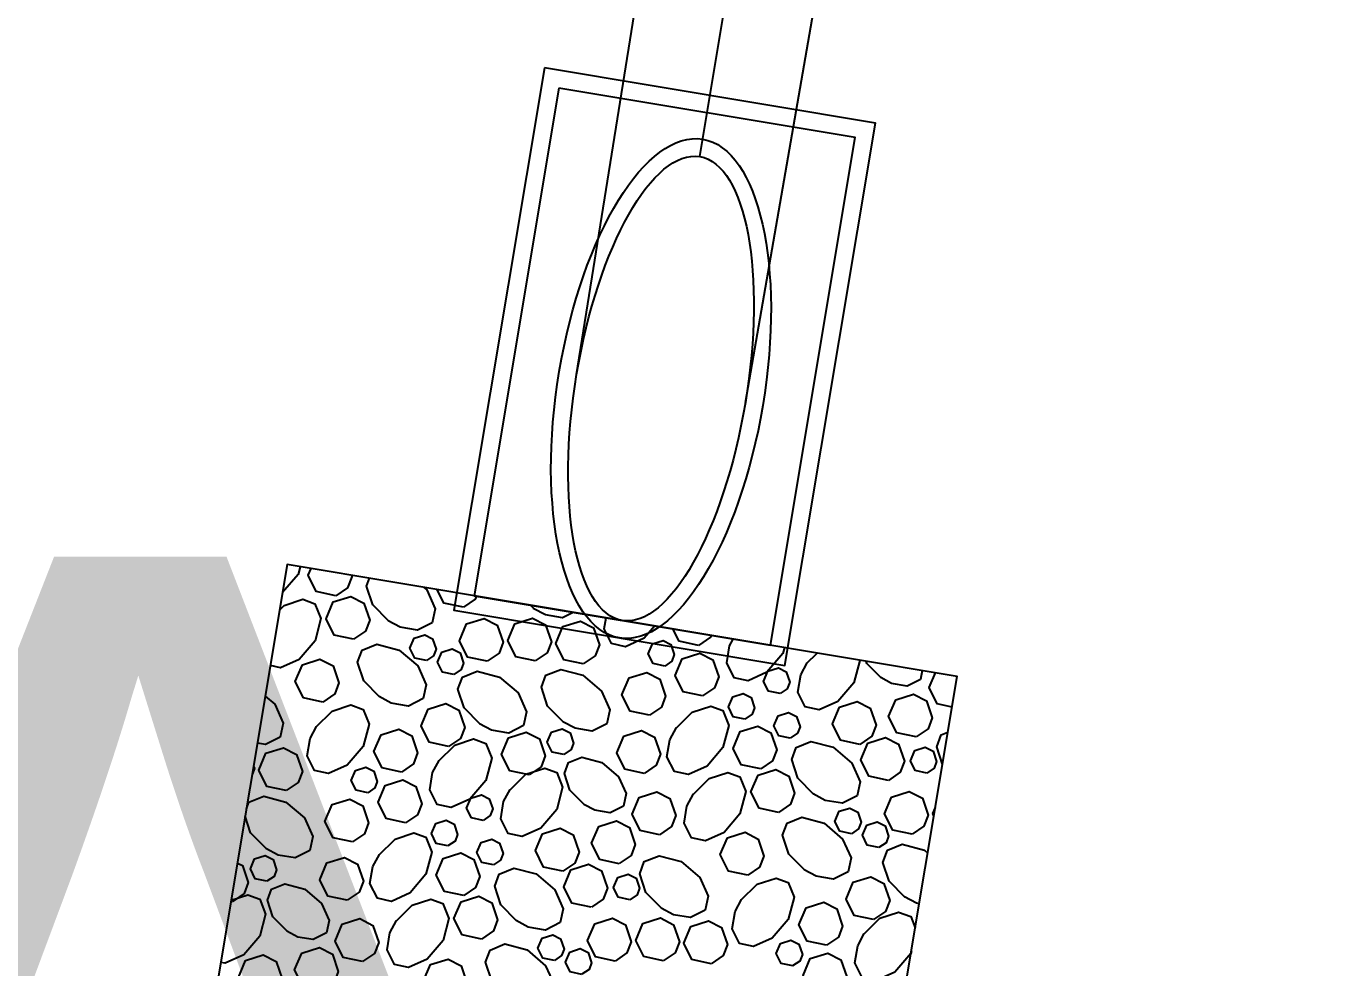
# Model space of a CAD drawing. Header units: inches. Extents: x 3312 to 5850, y 7905 to 11961.
# Drawn here: x 5037.61 to 5057.91, y 10405.16 to 10419.71 of the extents above; entities that cross this region are included whole.
import ezdxf

# ---------------------------------------------------------------- set-up
doc = ezdxf.new("R2010")
doc.units = ezdxf.units.IN
doc.header["$LTSCALE"] = 80
doc.header["$MEASUREMENT"] = 0
doc.linetypes.add('CENTER2', pattern=[1.125, 0.75, -0.125, 0.125, -0.125])
for name, color, linetype in [('1 LOT NUMBER', 7, 'Continuous'), ('STORM', 250, 'Continuous'), ('STORM CL', 7, 'CENTER2'), ('STORM INLET', 250, 'Continuous')]:
    doc.layers.add(name, color=color, linetype=linetype)
doc.styles.get("Standard").update_dxf_attribs({"font": 'ARIAL.TTF', "height": 25})

msp = doc.modelspace()

# ---------------------------------------------------------------- linework, layer by layer
at = {"layer": 'STORM', "color": 5}
for p, q in [((5046.117, 10414.327), (5051.933, 10450.698)), ((5048.725, 10413.892), (5054.827, 10448.904))]:
    msp.add_line(p, q, dxfattribs=at)
at = {"layer": 'STORM', "color": 1, "flags": 128}
msp.add_lwpolyline([(5038.184, 10390.676), (5048.54, 10388.946), (5052.001, 10409.659), (5041.644, 10411.389)], close=True, dxfattribs=at)
for points in [[(5041.842, 10411.356), (5041.81, 10411.236), (5041.571, 10410.955)], [(5042.393, 10410.906), (5042.093, 10410.97), (5041.968, 10411.223), (5042.012, 10411.328)], [(5042.635, 10411.223), (5042.643, 10411.201), (5042.577, 10411.031), (5042.393, 10410.906)], [(5043.216, 10410.512), (5042.966, 10410.764), (5042.871, 10411.053), (5042.917, 10411.177)], [(5043.752, 10411.037), (5043.8, 10410.996), (5043.93, 10410.705), (5043.884, 10410.49), (5043.657, 10410.375), (5043.391, 10410.419), (5043.203, 10410.52)], [(5044.366, 10410.728), (5044.066, 10410.792), (5043.962, 10411.002)], [(5041.527, 10410.688), (5041.597, 10410.757), (5041.886, 10410.852), (5042.072, 10410.782), (5042.165, 10410.554), (5042.073, 10410.211), (5041.828, 10409.923), (5041.538, 10409.793), (5041.383, 10409.826)], [(5042.668, 10410.234), (5042.368, 10410.298), (5042.243, 10410.551), (5042.353, 10410.811), (5042.625, 10410.896), (5042.827, 10410.793), (5042.918, 10410.53), (5042.852, 10410.359), (5042.668, 10410.235)], [(5044.568, 10410.901), (5044.55, 10410.853), (5044.366, 10410.728)], [(5045.459, 10410.703), (5045.402, 10410.761)], [(5046.065, 10410.65), (5045.9, 10410.567), (5045.634, 10410.611), (5045.446, 10410.712)], [(5044.733, 10409.894), (5044.432, 10409.959), (5044.307, 10410.211), (5044.417, 10410.471), (5044.69, 10410.557), (5044.891, 10410.454), (5044.982, 10410.19), (5044.917, 10410.02), (5044.733, 10409.895)], [(5045.478, 10409.898), (5045.178, 10409.962), (5045.052, 10410.215), (5045.162, 10410.475), (5045.435, 10410.56), (5045.637, 10410.457), (5045.727, 10410.193), (5045.662, 10410.023), (5045.478, 10409.898)], [(5046.219, 10409.854), (5045.919, 10409.917), (5045.794, 10410.17), (5045.904, 10410.43), (5046.176, 10410.516), (5046.378, 10410.412), (5046.468, 10410.148), (5046.403, 10409.978), (5046.219, 10409.854)], [(5047.324, 10410.44), (5047.163, 10410.249), (5046.872, 10410.119), (5046.657, 10410.166), (5046.542, 10410.393), (5046.571, 10410.566)], [(5048, 10410.14), (5047.7, 10410.204), (5047.606, 10410.393)], [(5043.796, 10409.904), (5043.616, 10409.942), (5043.541, 10410.094), (5043.607, 10410.25), (5043.771, 10410.301), (5043.891, 10410.239), (5043.946, 10410.081), (5043.907, 10409.979), (5043.796, 10409.904)], [(5047.478, 10409.819), (5047.298, 10409.858), (5047.222, 10410.009), (5047.288, 10410.165), (5047.452, 10410.217), (5047.573, 10410.155), (5047.627, 10409.997), (5047.588, 10409.894), (5047.478, 10409.82)], [(5048.196, 10410.295), (5048.184, 10410.265), (5048, 10410.14)], [(5049.328, 10410.105), (5049.303, 10410.012), (5049.058, 10409.724), (5048.768, 10409.593), (5048.553, 10409.64), (5048.437, 10409.867), (5048.482, 10410.133), (5048.539, 10410.237)], [(5043.076, 10409.338), (5042.826, 10409.59), (5042.731, 10409.879), (5042.801, 10410.066), (5043.029, 10410.158), (5043.372, 10410.067), (5043.66, 10409.822), (5043.79, 10409.531), (5043.743, 10409.316), (5043.517, 10409.201), (5043.251, 10409.246), (5043.063, 10409.347)], [(5044.221, 10409.689), (5044.041, 10409.727), (5043.965, 10409.879), (5044.031, 10410.035), (5044.195, 10410.086), (5044.316, 10410.024), (5044.37, 10409.866), (5044.331, 10409.764), (5044.221, 10409.689)], [(5048.064, 10409.357), (5047.764, 10409.42), (5047.638, 10409.673), (5047.748, 10409.933), (5048.021, 10410.019), (5048.222, 10409.915), (5048.313, 10409.652), (5048.248, 10409.481), (5048.064, 10409.357)], [(5049.672, 10409.858), (5049.836, 10410.02)], [(5042.193, 10409.263), (5041.893, 10409.327), (5041.767, 10409.58), (5041.877, 10409.84), (5042.15, 10409.926), (5042.352, 10409.822), (5042.442, 10409.558), (5042.377, 10409.388), (5042.193, 10409.264)], [(5049.262, 10409.393), (5049.081, 10409.431), (5049.006, 10409.583), (5049.072, 10409.739), (5049.236, 10409.79), (5049.357, 10409.728), (5049.411, 10409.57), (5049.372, 10409.468), (5049.262, 10409.393)], [(5050.489, 10409.911), (5050.492, 10409.905), (5050.4, 10409.562), (5050.156, 10409.274), (5049.865, 10409.144), (5049.65, 10409.19), (5049.535, 10409.418), (5049.58, 10409.683), (5049.681, 10409.871)], [(5050.829, 10409.633), (5050.604, 10409.86), (5050.593, 10409.894)], [(5044.627, 10408.92), (5044.377, 10409.172), (5044.282, 10409.461), (5044.351, 10409.648), (5044.58, 10409.74), (5044.923, 10409.649), (5045.211, 10409.404), (5045.341, 10409.113), (5045.294, 10408.899), (5045.068, 10408.783), (5044.802, 10408.828), (5044.614, 10408.929)], [(5045.918, 10408.949), (5045.668, 10409.201), (5045.573, 10409.491), (5045.642, 10409.677), (5045.871, 10409.769), (5046.214, 10409.678), (5046.502, 10409.433), (5046.632, 10409.142), (5046.585, 10408.927), (5046.359, 10408.812), (5046.093, 10408.857), (5045.905, 10408.958)], [(5047.243, 10409.06), (5046.943, 10409.124), (5046.817, 10409.376), (5046.927, 10409.636), (5047.2, 10409.722), (5047.401, 10409.619), (5047.492, 10409.355), (5047.427, 10409.185), (5047.243, 10409.06)], [(5051.459, 10409.749), (5051.43, 10409.613), (5051.226, 10409.51), (5050.986, 10409.55), (5050.818, 10409.641)], [(5051.922, 10409.186), (5051.69, 10409.235), (5051.565, 10409.488), (5051.662, 10409.716)], [(5048.719, 10408.999), (5048.539, 10409.037), (5048.463, 10409.189), (5048.529, 10409.345), (5048.693, 10409.396), (5048.813, 10409.335), (5048.868, 10409.176), (5048.829, 10409.074), (5048.719, 10408.999)], [(5051.365, 10408.724), (5051.065, 10408.787), (5050.939, 10409.04), (5051.049, 10409.3), (5051.322, 10409.386), (5051.523, 10409.283), (5051.614, 10409.019), (5051.549, 10408.849), (5051.365, 10408.724)], [(5041.304, 10409.354), (5041.452, 10409.228), (5041.583, 10408.938), (5041.536, 10408.722), (5041.309, 10408.607), (5041.183, 10408.628)], [(5042.088, 10408.874), (5042.34, 10409.124), (5042.629, 10409.219), (5042.816, 10409.149), (5042.908, 10408.921), (5042.817, 10408.578), (5042.572, 10408.29), (5042.281, 10408.16), (5042.066, 10408.206), (5041.951, 10408.433), (5041.996, 10408.699), (5042.097, 10408.887)], [(5044.138, 10408.577), (5043.838, 10408.641), (5043.713, 10408.894), (5043.823, 10409.154), (5044.096, 10409.239), (5044.297, 10409.136), (5044.388, 10408.872), (5044.322, 10408.702), (5044.138, 10408.577)], [(5047.65, 10408.856), (5047.902, 10409.106), (5048.192, 10409.201), (5048.378, 10409.131), (5048.47, 10408.903), (5048.379, 10408.56), (5048.134, 10408.272), (5047.844, 10408.142), (5047.628, 10408.188), (5047.513, 10408.415), (5047.558, 10408.681), (5047.659, 10408.869)], [(5050.497, 10408.609), (5050.197, 10408.673), (5050.072, 10408.926), (5050.181, 10409.186), (5050.454, 10409.271), (5050.656, 10409.168), (5050.746, 10408.904), (5050.681, 10408.734), (5050.497, 10408.609)], [(5049.42, 10408.705), (5049.24, 10408.743), (5049.165, 10408.895), (5049.231, 10409.05), (5049.394, 10409.102), (5049.515, 10409.04), (5049.57, 10408.882), (5049.531, 10408.78), (5049.42, 10408.705)], [(5043.41, 10408.181), (5043.11, 10408.245), (5042.984, 10408.497), (5043.094, 10408.757), (5043.367, 10408.843), (5043.568, 10408.74), (5043.659, 10408.476), (5043.594, 10408.306), (5043.41, 10408.181)], [(5045.382, 10408.136), (5045.082, 10408.2), (5044.957, 10408.453), (5045.066, 10408.712), (5045.339, 10408.798), (5045.541, 10408.695), (5045.632, 10408.431), (5045.567, 10408.261), (5045.382, 10408.136)], [(5045.919, 10408.453), (5045.74, 10408.491), (5045.664, 10408.643), (5045.73, 10408.798), (5045.894, 10408.85), (5046.015, 10408.788), (5046.07, 10408.63), (5046.03, 10408.528), (5045.919, 10408.453)], [(5047.163, 10408.16), (5046.863, 10408.224), (5046.737, 10408.477), (5046.847, 10408.736), (5047.12, 10408.822), (5047.322, 10408.719), (5047.412, 10408.455), (5047.347, 10408.285), (5047.163, 10408.16)], [(5048.963, 10408.23), (5048.662, 10408.294), (5048.537, 10408.547), (5048.647, 10408.807), (5048.92, 10408.892), (5049.121, 10408.789), (5049.212, 10408.525), (5049.147, 10408.355), (5048.962, 10408.231)], [(5051.773, 10408.297), (5051.684, 10408.569), (5051.753, 10408.755), (5051.857, 10408.797)], [(5043.984, 10408.348), (5044.236, 10408.598), (5044.525, 10408.693), (5044.711, 10408.624), (5044.804, 10408.396), (5044.712, 10408.052), (5044.468, 10407.764), (5044.177, 10407.634), (5043.962, 10407.681), (5043.847, 10407.908), (5043.891, 10408.173), (5043.993, 10408.361)], [(5049.785, 10407.836), (5049.536, 10408.088), (5049.441, 10408.377), (5049.51, 10408.563), (5049.738, 10408.655), (5050.081, 10408.564), (5050.37, 10408.32), (5050.5, 10408.029), (5050.453, 10407.814), (5050.226, 10407.699), (5049.96, 10407.743), (5049.773, 10407.844)], [(5050.935, 10408.052), (5050.635, 10408.116), (5050.51, 10408.369), (5050.62, 10408.629), (5050.892, 10408.714), (5051.094, 10408.611), (5051.184, 10408.347), (5051.119, 10408.177), (5050.935, 10408.052)], [(5051.532, 10408.166), (5051.352, 10408.204), (5051.277, 10408.356), (5051.343, 10408.512), (5051.506, 10408.564), (5051.627, 10408.502), (5051.682, 10408.343), (5051.642, 10408.241), (5051.532, 10408.166)], [(5041.629, 10407.894), (5041.328, 10407.958), (5041.203, 10408.211), (5041.313, 10408.471), (5041.586, 10408.556), (5041.787, 10408.453), (5041.878, 10408.189), (5041.812, 10408.019), (5041.629, 10407.894)], [(5046.238, 10407.674), (5046.014, 10407.9), (5045.928, 10408.161), (5045.99, 10408.328), (5046.196, 10408.412), (5046.505, 10408.329), (5046.764, 10408.109), (5046.881, 10407.847), (5046.839, 10407.654), (5046.635, 10407.55), (5046.396, 10407.59), (5046.227, 10407.681)], [(5041.123, 10408.272), (5041.137, 10408.234), (5041.102, 10408.143)], [(5042.887, 10407.86), (5042.707, 10407.899), (5042.632, 10408.05), (5042.698, 10408.206), (5042.861, 10408.257), (5042.982, 10408.195), (5043.036, 10408.037), (5042.997, 10407.935), (5042.887, 10407.86)], [(5045.081, 10407.898), (5045.333, 10408.148), (5045.623, 10408.243), (5045.809, 10408.174), (5045.901, 10407.946), (5045.81, 10407.603), (5045.565, 10407.315), (5045.274, 10407.184), (5045.059, 10407.231), (5044.944, 10407.458), (5044.989, 10407.724), (5045.09, 10407.911)], [(5047.914, 10407.831), (5048.166, 10408.081), (5048.455, 10408.176), (5048.642, 10408.106), (5048.734, 10407.878), (5048.642, 10407.535), (5048.398, 10407.247), (5048.107, 10407.117), (5047.892, 10407.163), (5047.777, 10407.39), (5047.821, 10407.656), (5047.922, 10407.843)], [(5049.238, 10407.558), (5048.937, 10407.622), (5048.812, 10407.875), (5048.922, 10408.135), (5049.195, 10408.22), (5049.396, 10408.117), (5049.487, 10407.853), (5049.422, 10407.683), (5049.238, 10407.558)], [(5043.473, 10407.397), (5043.173, 10407.461), (5043.048, 10407.714), (5043.158, 10407.973), (5043.43, 10408.059), (5043.632, 10407.956), (5043.722, 10407.692), (5043.657, 10407.522), (5043.473, 10407.397)], [(5041.013, 10407.615), (5041.052, 10407.718), (5041.28, 10407.81), (5041.623, 10407.718), (5041.911, 10407.474), (5042.041, 10407.183), (5041.994, 10406.968), (5041.768, 10406.853), (5041.502, 10406.898), (5041.314, 10406.999)], [(5042.652, 10407.101), (5042.352, 10407.164), (5042.227, 10407.417), (5042.336, 10407.677), (5042.609, 10407.763), (5042.811, 10407.659), (5042.901, 10407.395), (5042.836, 10407.225), (5042.652, 10407.101)], [(5044.671, 10407.433), (5044.491, 10407.471), (5044.415, 10407.623), (5044.481, 10407.779), (5044.645, 10407.83), (5044.766, 10407.769), (5044.82, 10407.61), (5044.781, 10407.508), (5044.671, 10407.433)], [(5047.4, 10407.212), (5047.1, 10407.276), (5046.975, 10407.529), (5047.084, 10407.789), (5047.357, 10407.874), (5047.559, 10407.771), (5047.649, 10407.507), (5047.584, 10407.337), (5047.4, 10407.212)], [(5051.302, 10407.219), (5051.002, 10407.283), (5050.876, 10407.536), (5050.986, 10407.795), (5051.259, 10407.881), (5051.461, 10407.777), (5051.551, 10407.514), (5051.486, 10407.343), (5051.302, 10407.219)], [(5050.365, 10407.228), (5050.185, 10407.266), (5050.11, 10407.418), (5050.176, 10407.574), (5050.34, 10407.625), (5050.461, 10407.563), (5050.515, 10407.405), (5050.476, 10407.303), (5050.365, 10407.228)], [(5041.327, 10406.99), (5041.077, 10407.242), (5040.994, 10407.497)], [(5044.128, 10407.04), (5043.948, 10407.078), (5043.873, 10407.229), (5043.939, 10407.386), (5044.102, 10407.437), (5044.223, 10407.375), (5044.277, 10407.217), (5044.238, 10407.114), (5044.128, 10407.04)], [(5046.774, 10406.764), (5046.474, 10406.828), (5046.348, 10407.081), (5046.458, 10407.341), (5046.731, 10407.426), (5046.933, 10407.323), (5047.023, 10407.06), (5046.958, 10406.889), (5046.774, 10406.765)], [(5049.645, 10406.662), (5049.395, 10406.914), (5049.3, 10407.203), (5049.37, 10407.39), (5049.598, 10407.482), (5049.941, 10407.391), (5050.229, 10407.146), (5050.359, 10406.855), (5050.313, 10406.64), (5050.086, 10406.525), (5049.82, 10406.57), (5049.632, 10406.671)], [(5050.79, 10407.013), (5050.61, 10407.051), (5050.535, 10407.203), (5050.601, 10407.359), (5050.764, 10407.41), (5050.885, 10407.348), (5050.939, 10407.19), (5050.901, 10407.088), (5050.79, 10407.013)], [(5043.059, 10406.896), (5043.312, 10407.146), (5043.601, 10407.241), (5043.787, 10407.172), (5043.88, 10406.944), (5043.788, 10406.601), (5043.544, 10406.312), (5043.253, 10406.182), (5043.038, 10406.229), (5042.922, 10406.456), (5042.967, 10406.722), (5043.068, 10406.909)], [(5044.83, 10406.745), (5044.649, 10406.783), (5044.574, 10406.935), (5044.64, 10407.091), (5044.804, 10407.143), (5044.925, 10407.08), (5044.979, 10406.922), (5044.94, 10406.82), (5044.83, 10406.745)], [(5045.906, 10406.65), (5045.606, 10406.713), (5045.481, 10406.966), (5045.591, 10407.226), (5045.863, 10407.312), (5046.065, 10407.209), (5046.156, 10406.945), (5046.09, 10406.775), (5045.906, 10406.65)], [(5048.762, 10406.587), (5048.462, 10406.651), (5048.337, 10406.904), (5048.447, 10407.164), (5048.72, 10407.25), (5048.921, 10407.146), (5049.012, 10406.883), (5048.946, 10406.712), (5048.762, 10406.588)], [(5051.196, 10406.244), (5050.946, 10406.496), (5050.851, 10406.785), (5050.921, 10406.971), (5051.149, 10407.064), (5051.492, 10406.973), (5051.545, 10406.928)], [(5040.873, 10406.775), (5040.95, 10406.735), (5041.041, 10406.471), (5040.976, 10406.301), (5040.791, 10406.177)], [(5041.329, 10406.493), (5041.149, 10406.532), (5041.074, 10406.683), (5041.14, 10406.839), (5041.303, 10406.891), (5041.424, 10406.829), (5041.479, 10406.67), (5041.439, 10406.568), (5041.329, 10406.493)], [(5042.572, 10406.2), (5042.272, 10406.264), (5042.146, 10406.517), (5042.256, 10406.777), (5042.529, 10406.862), (5042.731, 10406.759), (5042.821, 10406.496), (5042.756, 10406.325), (5042.572, 10406.201)], [(5044.372, 10406.271), (5044.072, 10406.334), (5043.946, 10406.587), (5044.056, 10406.847), (5044.329, 10406.933), (5044.53, 10406.83), (5044.621, 10406.566), (5044.556, 10406.395), (5044.372, 10406.271)], [(5046.344, 10406.093), (5046.044, 10406.156), (5045.919, 10406.409), (5046.029, 10406.669), (5046.302, 10406.755), (5046.503, 10406.652), (5046.594, 10406.388), (5046.528, 10406.217), (5046.345, 10406.093)], [(5047.438, 10406.068), (5047.188, 10406.32), (5047.093, 10406.61), (5047.163, 10406.796), (5047.391, 10406.888), (5047.734, 10406.797), (5048.022, 10406.552), (5048.152, 10406.261), (5048.105, 10406.046), (5047.878, 10405.931), (5047.613, 10405.976), (5047.425, 10406.077)], [(5045.195, 10405.876), (5044.945, 10406.128), (5044.85, 10406.418), (5044.919, 10406.604), (5045.148, 10406.696), (5045.491, 10406.605), (5045.779, 10406.36), (5045.909, 10406.069), (5045.862, 10405.854), (5045.635, 10405.739), (5045.369, 10405.784), (5045.182, 10405.885)], [(5046.941, 10406.207), (5046.761, 10406.245), (5046.686, 10406.397), (5046.752, 10406.553), (5046.916, 10406.604), (5047.036, 10406.543), (5047.091, 10406.384), (5047.052, 10406.282), (5046.941, 10406.207)], [(5048.657, 10406.198), (5048.909, 10406.448), (5049.199, 10406.543), (5049.385, 10406.473), (5049.477, 10406.245), (5049.386, 10405.902), (5049.141, 10405.614), (5048.85, 10405.484), (5048.636, 10405.53), (5048.52, 10405.757), (5048.565, 10406.023), (5048.666, 10406.211)], [(5050.708, 10405.901), (5050.408, 10405.965), (5050.282, 10406.218), (5050.392, 10406.478), (5050.665, 10406.563), (5050.866, 10406.46), (5050.957, 10406.196), (5050.892, 10406.026), (5050.707, 10405.902)], [(5041.648, 10405.714), (5041.423, 10405.941), (5041.337, 10406.201), (5041.4, 10406.369), (5041.605, 10406.452), (5041.914, 10406.37), (5042.173, 10406.15), (5042.29, 10405.888), (5042.248, 10405.695), (5042.044, 10405.591), (5041.805, 10405.631), (5041.636, 10405.722)], [(5040.777, 10406.2), (5041.032, 10406.284), (5041.218, 10406.215), (5041.31, 10405.986), (5041.219, 10405.643), (5040.974, 10405.355), (5040.684, 10405.225), (5040.617, 10405.239)], [(5040.792, 10406.177), (5040.774, 10406.18)], [(5043.323, 10405.871), (5043.575, 10406.121), (5043.864, 10406.216), (5044.051, 10406.147), (5044.143, 10405.919), (5044.052, 10405.575), (5043.807, 10405.287), (5043.516, 10405.157), (5043.301, 10405.204), (5043.186, 10405.431), (5043.231, 10405.696), (5043.332, 10405.884)], [(5044.647, 10405.599), (5044.347, 10405.662), (5044.221, 10405.915), (5044.331, 10406.175), (5044.604, 10406.261), (5044.805, 10406.158), (5044.896, 10405.894), (5044.831, 10405.724), (5044.647, 10405.599)], [(5049.979, 10405.505), (5049.679, 10405.569), (5049.553, 10405.821), (5049.663, 10406.081), (5049.936, 10406.167), (5050.138, 10406.064), (5050.228, 10405.8), (5050.163, 10405.63), (5049.979, 10405.505)], [(5047.456, 10405.263), (5047.156, 10405.327), (5047.031, 10405.579), (5047.141, 10405.839), (5047.414, 10405.925), (5047.615, 10405.821), (5047.706, 10405.558), (5047.641, 10405.388), (5047.457, 10405.263)], [(5050.553, 10405.672), (5050.805, 10405.922), (5051.094, 10406.017), (5051.281, 10405.947), (5051.351, 10405.773)], [(5042.809, 10405.253), (5042.509, 10405.316), (5042.384, 10405.569), (5042.494, 10405.829), (5042.766, 10405.915), (5042.968, 10405.811), (5043.059, 10405.548), (5042.993, 10405.378), (5042.809, 10405.253)], [(5046.711, 10405.259), (5046.411, 10405.323), (5046.286, 10405.576), (5046.396, 10405.836), (5046.669, 10405.921), (5046.87, 10405.818), (5046.961, 10405.554), (5046.895, 10405.384), (5046.711, 10405.259)], [(5048.197, 10405.218), (5047.898, 10405.282), (5047.772, 10405.535), (5047.882, 10405.795), (5048.155, 10405.88), (5048.356, 10405.777), (5048.447, 10405.513), (5048.382, 10405.343), (5048.197, 10405.218)], [(5045.054, 10404.703), (5044.804, 10404.955), (5044.709, 10405.244), (5044.779, 10405.43), (5045.007, 10405.523), (5045.35, 10405.431), (5045.638, 10405.187), (5045.768, 10404.896), (5045.722, 10404.681), (5045.495, 10404.566), (5045.229, 10404.61), (5045.042, 10404.711)], [(5045.775, 10405.268), (5045.595, 10405.306), (5045.519, 10405.458), (5045.585, 10405.614), (5045.749, 10405.666), (5045.87, 10405.604), (5045.924, 10405.445), (5045.885, 10405.343), (5045.774, 10405.268)], [(5049.457, 10405.184), (5049.276, 10405.222), (5049.201, 10405.374), (5049.267, 10405.53), (5049.43, 10405.582), (5049.552, 10405.519), (5049.606, 10405.361), (5049.567, 10405.259), (5049.456, 10405.184)], [(5051.291, 10405.412), (5051.282, 10405.376), (5051.037, 10405.088), (5050.746, 10404.958), (5050.531, 10405.005), (5050.416, 10405.232), (5050.461, 10405.497), (5050.562, 10405.685)], [(5041.316, 10404.69), (5041.016, 10404.754), (5040.89, 10405.007), (5041, 10405.267), (5041.273, 10405.353), (5041.475, 10405.25), (5041.565, 10404.985), (5041.5, 10404.815), (5041.315, 10404.691)], [(5042.183, 10404.805), (5041.883, 10404.869), (5041.758, 10405.121), (5041.868, 10405.381), (5042.14, 10405.467), (5042.342, 10405.364), (5042.433, 10405.1), (5042.367, 10404.93), (5042.183, 10404.805)], [(5046.199, 10405.053), (5046.019, 10405.092), (5045.944, 10405.243), (5046.01, 10405.399), (5046.174, 10405.451), (5046.294, 10405.389), (5046.349, 10405.231), (5046.31, 10405.128), (5046.199, 10405.054)], [(5050.042, 10404.721), (5049.742, 10404.785), (5049.617, 10405.038), (5049.726, 10405.297), (5050, 10405.383), (5050.201, 10405.28), (5050.292, 10405.016), (5050.226, 10404.846), (5050.042, 10404.721)], [(5044.171, 10404.628), (5043.871, 10404.692), (5043.746, 10404.945), (5043.856, 10405.204), (5044.129, 10405.29), (5044.33, 10405.187), (5044.421, 10404.923), (5044.356, 10404.753), (5044.171, 10404.628)]]:
    msp.add_lwpolyline(points, dxfattribs=at)
at = {"layer": 'STORM', "flags": 128}
for points in [[(5051.64, 10407.501), (5051.622, 10407.539), (5051.663, 10407.635)], [(5051.414, 10406.145), (5051.371, 10406.152), (5051.183, 10406.253)]]:
    msp.add_lwpolyline(points, dxfattribs=at)
at = {"layer": 'STORM CL', "color": 5, "flags": 128}
msp.add_lwpolyline([(5048.02, 10417.696), (5053.38, 10449.801), (5071.544, 10462.959), (5085.179, 10460.877), (5085.179, 10460.877, 0.023145), (5182.899, 10451.93), (5182.899, 10451.93, 0.416554), (5259.656, 10522.633), (5259.656, 10522.633), (5281.271, 11105.911), (5281.271, 11105.911, 0.287682), (5245.114, 11168.79)], format="xyb", dxfattribs=at)
at = {"layer": 'STORM INLET', "color": 5, "flags": 128}
for points in [[(5045.619, 10419.07), (5044.218, 10410.682), (5049.337, 10409.827), (5050.737, 10418.215)], [(5045.843, 10418.755), (5044.533, 10410.906), (5049.113, 10410.141), (5050.424, 10417.99)]]:
    msp.add_lwpolyline(points, close=True, dxfattribs=at)
at = {"layer": 'STORM INLET', "color": 5}
for major_axis, ratio in [((-0.644, -3.855), 0.408128), ((-0.599, -3.586), 0.36366)]:
    msp.add_ellipse((5047.421, 10414.11), major_axis=major_axis, ratio=ratio, dxfattribs=at)

# ---------------------------------------------------------------- texts
at = {"layer": '1 LOT NUMBER', "insert": (5020.46, 10389.525), "char_height": 18, "attachment_point": 5, "line_spacing_factor": 0.857143}
msp.add_mtext('HOA\\P18', dxfattribs=at)

doc.saveas('drawing.dxf')
